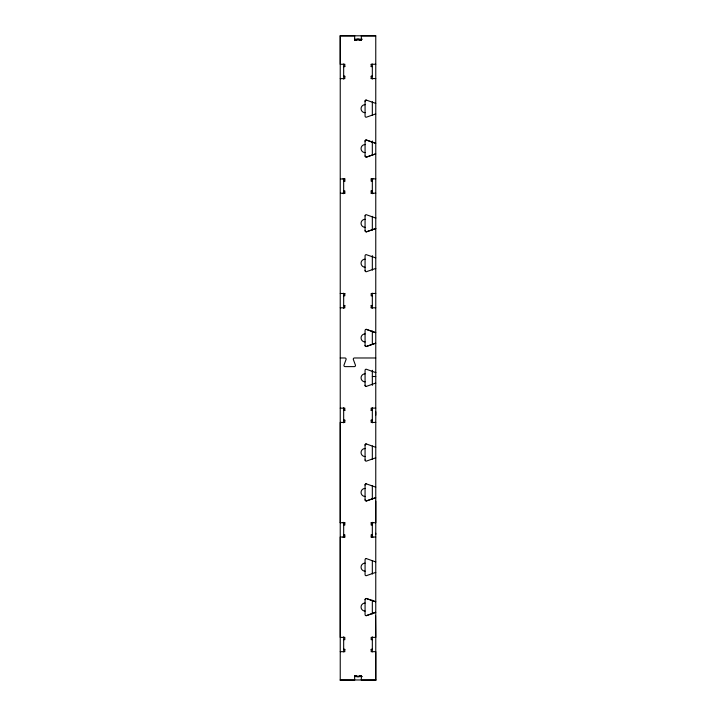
<?xml version="1.0" encoding="UTF-8"?>
<svg xmlns="http://www.w3.org/2000/svg" width="716" height="716" viewBox="0 0 716 716"><rect width="100%" height="100%" fill="white"/><g stroke="black" fill="none" stroke-linecap="round" stroke-linejoin="round"><path stroke-width="1.07" d="M340.234 522.769L340.234 422.413L344.817 422.476L344.817 420.122M372.329 649.358L371.183 649.358L371.183 651.712L375.766 651.649L375.766 680.2L375.766 35.8L340.234 35.8L340.234 64.297L344.817 64.234L344.817 66.588L343.671 66.588L344.817 66.525M375.766 534.396L375.766 533.25M375.766 501.182L375.766 522.707L371.183 522.707L371.183 525.061L372.329 525.061M375.766 415.19L375.766 411.754M375.435 114.023L366.216 117.245A1.146 1.146 0 0 1 365.07 116.099L365.07 101.207A1.146 1.146 0 0 1 366.216 100.061L375.435 103.283A1.146 1.146 0 0 0 375.766 103.337M365.07 156.007A1.146 1.146 0 0 0 366.216 157.153L375.435 153.922A1.146 1.146 0 0 1 375.766 153.931M366.216 157.207L375.435 153.985M365.07 230.722A1.146 1.146 0 0 0 366.216 231.868L375.435 228.637A1.146 1.146 0 0 1 375.766 228.592M366.216 231.93L375.435 228.699A1.146 1.146 0 0 1 375.766 228.655M366.216 329.297L375.435 332.582L366.216 329.351A1.146 1.146 0 0 0 365.07 330.497L365.07 345.398A1.146 1.146 0 0 0 366.216 346.481L375.435 343.259M365.07 345.398A1.146 1.146 0 0 0 366.216 346.544L375.435 343.313A1.146 1.146 0 0 1 375.766 343.268M375.766 372.535A1.146 1.146 0 0 1 375.435 372.481L366.216 369.196A1.146 1.146 0 0 0 365.07 370.342L365.07 385.298A1.146 1.146 0 0 0 366.216 386.443L375.435 383.158A1.146 1.146 0 0 1 375.766 383.167M365.07 499.858A1.146 1.146 0 0 0 366.216 501.003L375.435 497.781M366.216 615.688L375.435 612.395A1.146 1.146 0 0 1 375.766 612.35A1.146 1.146 0 0 0 375.435 612.457L366.216 615.688A1.146 1.146 0 0 1 365.07 614.48L365.07 599.578M340.234 35.863L354.653 35.881M361.338 35.881L375.766 35.881M354.653 39.237L362.332 39.237M354.653 40.275L356.953 40.275M359.047 40.275L361.338 40.275M371.183 64.297L375.766 64.234M371.183 66.525L372.329 66.525L371.183 66.588L371.183 64.234M344.817 76.263L343.671 76.263L344.817 76.326L344.817 78.617L340.234 78.635M371.183 76.263L372.329 76.263L371.183 76.326L371.183 78.617M371.183 78.554L375.766 78.554M344.817 181.202L344.817 178.848L340.449 179.018M372.329 181.148L371.183 181.202L371.183 178.848L375.766 178.848M342.982 178.911L344.817 178.911M371.183 178.911L373.018 178.911M343.671 181.202L344.817 181.148M343.671 190.948L344.817 190.886L344.817 193.239L342.982 193.239M371.183 190.948L372.329 190.886M344.817 193.177L340.449 193.257M371.183 190.886L371.183 193.239L375.766 193.177M371.183 193.239L373.018 193.239M340.234 293.47L344.817 293.533M375.766 293.47L371.183 293.47L371.183 295.824L372.329 295.824M343.671 295.824L344.817 295.762L344.817 293.47M344.817 305.508L343.671 305.508L344.817 305.562L344.817 307.853L340.234 307.791M371.183 305.508L372.329 305.508L371.183 305.562L371.183 307.853M371.183 307.799L375.766 307.799M340.234 357.982L344.978 357.982A1.146 1.146 0 0 1 346.07 359.459L343.975 365.142A1.146 1.146 0 0 0 345.067 366.619L354.339 366.619A1.146 1.146 0 0 0 355.431 365.142L353.328 359.459A1.146 1.146 0 0 1 354.429 357.982L375.766 357.982M372.329 376.5L375.766 376.5M340.234 408.165L344.817 408.147L344.817 410.438L343.671 410.438M375.766 408.093L371.183 408.147L371.183 410.438L372.329 410.438M343.671 410.384L344.817 410.384M371.183 410.384L372.329 410.384M343.671 420.122L344.817 420.185M371.183 420.185L372.329 420.122M375.766 422.413L371.183 422.476L371.183 420.122M340.234 522.707L344.817 522.707L344.817 525.061L343.671 525.061M342.982 522.769L344.817 522.769M371.183 522.769L373.018 522.769M343.671 534.745L344.817 534.798L344.817 537.09L342.982 537.09M372.329 534.798L371.183 534.745L371.183 537.09L373.018 537.09M344.817 537.036L340.234 537.036L340.234 637.383L344.817 637.383L344.817 639.683L343.671 639.621M371.183 537.036L375.766 537.036M375.551 615.76L375.766 637.383L371.183 637.383L371.183 639.683L372.329 639.621M343.671 649.358L344.817 649.358L344.817 651.712L340.234 651.649M343.671 649.421L344.817 649.421M371.183 649.421L372.329 649.421M354.653 675.618L356.953 675.555L356.953 676.763L359.047 676.763L359.047 675.555L361.338 675.618M354.653 676.548L362.332 676.548M340.234 679.958L375.766 679.985M340.234 680.137L354.653 680.2L354.653 675.555M375.766 680.137L361.338 680.2L361.338 675.555M375.766 143.236A1.146 1.146 0 0 1 375.435 143.191L366.216 139.96A1.146 1.146 0 0 0 365.07 141.106L365.07 156.061M375.435 143.245L366.216 140.023A1.146 1.146 0 0 0 365.07 141.168M375.766 218.013A1.146 1.146 0 0 1 375.435 217.959L366.216 214.675A1.146 1.146 0 0 0 365.07 215.883M365.07 460.021L365.07 445.057A1.146 1.146 0 0 1 366.216 443.911L375.435 447.205A1.146 1.146 0 0 0 375.766 447.187M365.07 499.92L365.07 484.965A1.146 1.146 0 0 1 366.216 483.819L375.435 487.041A1.146 1.146 0 0 0 375.766 487.095M366.216 558.534L375.435 561.818A1.146 1.146 0 0 0 375.766 561.872A1.146 1.146 0 0 1 375.435 561.756L375.435 561.818M366.216 598.433L375.435 601.664A1.146 1.146 0 0 0 375.766 601.708M375.435 217.906L375.435 217.968A1.146 1.146 0 0 0 375.766 217.95M375.435 372.427L375.435 372.481A1.146 1.146 0 0 0 375.766 372.472M375.435 601.664L366.216 598.495A1.146 1.146 0 0 0 365.07 599.641M372.329 64.019L372.329 79.109M372.329 101.717L372.329 115.41M372.329 141.007L372.329 155.569M372.329 178.642L372.329 193.723M372.329 216.339L372.329 230.024M372.329 255.621L372.329 270.192M372.329 293.202L372.329 308.301M372.329 330.953L372.329 344.396M372.329 370.279L372.329 385.36M372.329 407.735L372.329 422.825M372.329 445.907L372.329 459.421M372.329 485.573L372.329 499.329M372.329 522.313L372.329 537.403M372.329 560.53L372.329 574.044M372.329 600.196L372.329 613.952M372.329 636.837L372.329 651.873M366.216 386.389L366.216 386.443A1.146 1.146 0 0 1 365.07 385.244M366.216 501.003L375.435 497.835A1.146 1.146 0 0 1 375.766 497.79M365.07 215.82L365.07 230.785M365.07 270.684L365.07 255.719A1.146 1.146 0 0 1 366.216 254.636L375.435 257.805A1.146 1.146 0 0 0 375.766 257.85M361.338 35.8L361.338 40.338L359.047 40.338L359.047 39.129L356.953 39.129L356.953 40.338L354.653 40.338L354.653 35.8M343.671 64.019L343.671 79.109M343.671 178.642L343.671 193.723M343.671 293.202L343.671 308.301M343.671 407.735L343.671 422.825M343.671 522.313L343.671 537.403M343.671 636.837L343.671 651.873M340.234 35.8L340.234 680.2M365.07 341.935A4.01 4.01 0 0 1 361.052 337.916A4.01 4.01 0 0 1 365.07 333.907M375.766 332.573A1.146 1.146 0 0 1 375.435 332.519M375.435 268.598A1.146 1.146 0 0 1 375.766 268.554A1.146 1.146 0 0 0 375.435 268.545L366.216 271.767A1.146 1.146 0 0 1 365.07 270.621M365.07 267.211A4.01 4.01 0 0 1 361.052 263.202A4.01 4.01 0 0 1 365.07 259.192M365.07 227.312A4.01 4.01 0 0 1 361.052 223.303A4.01 4.01 0 0 1 365.07 219.293M365.07 152.597A4.01 4.01 0 0 1 361.052 148.588A4.01 4.01 0 0 1 365.07 144.569M375.435 114.077A1.146 1.146 0 0 1 375.766 114.032M365.07 112.689A4.01 4.01 0 0 1 361.052 108.68A4.01 4.01 0 0 1 365.07 104.67M365.07 101.26A1.146 1.146 0 0 1 366.216 100.115M365.07 611.07A4.01 4.01 0 0 1 361.052 607.061A4.01 4.01 0 0 1 365.07 603.051M375.435 572.558A1.146 1.146 0 0 1 375.766 572.505A1.146 1.146 0 0 0 375.435 572.496L366.216 575.727A1.146 1.146 0 0 1 365.07 574.581L365.07 559.679A1.146 1.146 0 0 1 366.216 558.596M365.07 571.171A4.01 4.01 0 0 1 361.052 567.162A4.01 4.01 0 0 1 365.07 563.143M365.07 496.448A4.01 4.01 0 0 1 361.052 492.438A4.01 4.01 0 0 1 365.07 488.428M365.07 485.018A1.146 1.146 0 0 1 366.216 483.873M375.766 457.891A1.146 1.146 0 0 0 375.435 457.936L366.216 461.167A1.146 1.146 0 0 1 365.07 459.958M365.07 456.548A4.01 4.01 0 0 1 361.052 452.539A4.01 4.01 0 0 1 365.07 448.529M365.07 445.119A1.146 1.146 0 0 1 366.216 443.974M365.07 381.834A4.01 4.01 0 0 1 361.052 377.824A4.01 4.01 0 0 1 365.07 373.815"/></g></svg>
